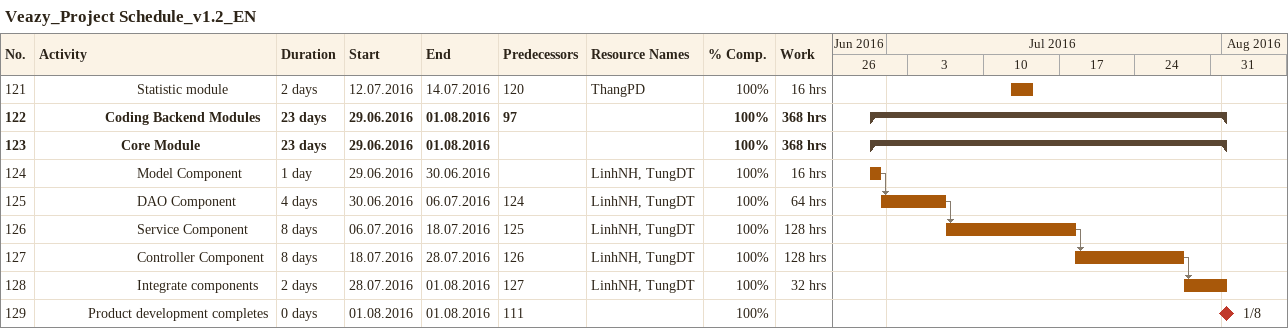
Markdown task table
Veazy_Project Schedule_v1.2_EN

| ID | Level | Task | Duration | Start | Finish | Predecessors | Resources | % complete | Work (h) |
|---|---|---|---|---|---|---|---|---|---|
| 121 | 7 | Statistic module | 2d | 2016-07-12 | 2016-07-14 | 120 | ThangPD | 100 | 16 |
| 122 | 5 | **Coding Backend Modules** | 23d | 2016-06-29 | 2016-08-01 | 97 |  | 100 | 368 |
| 123 | 6 | **Core Module** | 23d | 2016-06-29 | 2016-08-01 |  |  | 100 | 368 |
| 124 | 7 | Model Component | 1d | 2016-06-29 | 2016-06-30 |  | LinhNH, TungDT | 100 | 16 |
| 125 | 7 | DAO Component | 4d | 2016-06-30 | 2016-07-06 | 124 | LinhNH, TungDT | 100 | 64 |
| 126 | 7 | Service Component | 8d | 2016-07-06 | 2016-07-18 | 125 | LinhNH, TungDT | 100 | 128 |
| 127 | 7 | Controller Component | 8d | 2016-07-18 | 2016-07-28 | 126 | LinhNH, TungDT | 100 | 128 |
| 128 | 7 | Integrate components | 2d | 2016-07-28 | 2016-08-01 | 127 | LinhNH, TungDT | 100 | 32 |
| 129 | 4 | Product development completes | 0d | 2016-08-01 | 2016-08-01 | 111 |  | 100 |  |
